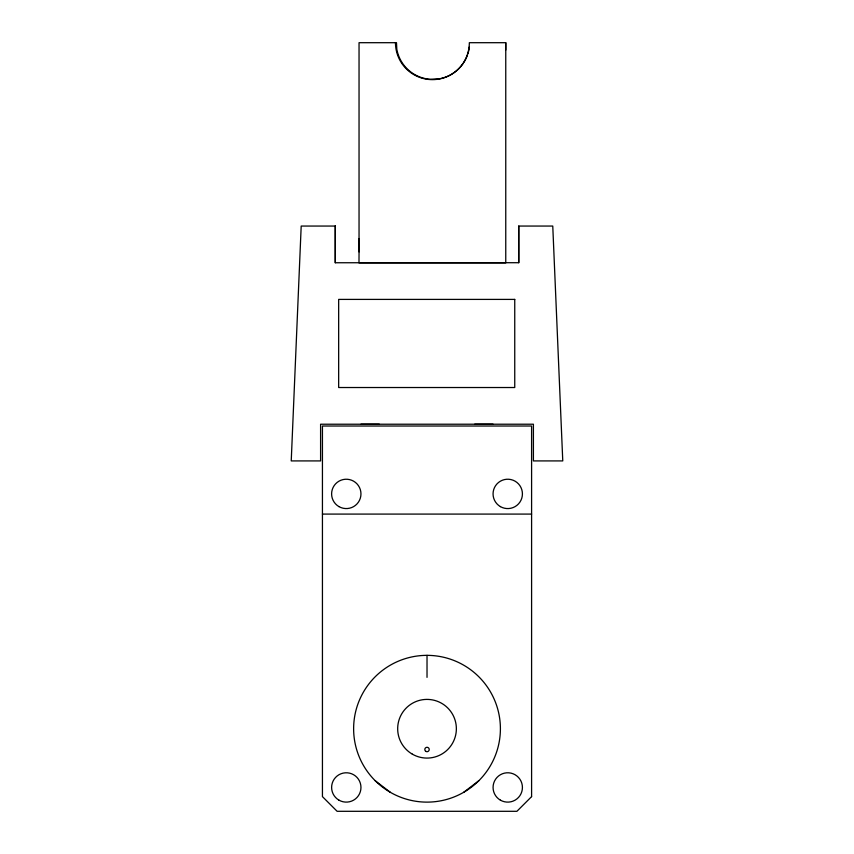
<?xml version="1.0" encoding="UTF-8"?>
<svg xmlns="http://www.w3.org/2000/svg" width="854" height="854" viewBox="0 0 854 854"><rect width="100%" height="100%" fill="white"/><g stroke="black" fill="none" stroke-linecap="round" stroke-linejoin="round"><path stroke-width="1.28" d="M359.107 238.533L358.99 262.861L505.76 262.861L505.76 42.7L469.337 42.7A36.935 36.935 0 0 1 432.402 79.635A36.935 36.935 0 0 1 395.466 42.7M505.76 50.087L505.76 42.7M463.711 792.298L478.913 780.631M335.28 226.054L301.195 226.054L291.235 460.914L320.592 460.914L320.592 424.224L533.408 424.214L533.408 460.914L562.765 460.914L552.762 226.054L518.741 226.054L518.752 262.712L335.28 262.754L335.28 226.043L335.28 262.754M360.954 424.214L379.293 424.214M474.707 424.214L493.046 424.214M322.438 514.087L531.594 514.087M375.119 780.631L390.321 792.298A73.391 73.391 0 0 0 500.401 728.74A73.391 73.391 0 0 0 390.321 665.181A73.391 73.391 0 0 0 390.321 792.298M518.741 226.054L518.752 262.712M427.021 655.349L427.021 677.371M359.043 251.855L359.043 42.7L396.491 42.7L396.811 49.254A36.69 36.69 0 0 0 429.904 79.273L439.468 78.803A36.69 36.69 0 0 0 463.081 63.602M469.369 46.906A36.69 36.69 0 0 1 467.843 53.951M467.458 55.083A36.69 36.69 0 0 1 463.743 62.609M531.594 796.622L516.916 811.3L337.116 811.3L322.438 796.622L322.438 426.018L531.594 426.018L531.594 796.622M514.748 299.402L338.664 299.402L338.664 387.524L514.748 387.524L514.748 299.402M338.953 506.614A14.678 14.678 0 0 0 360.964 493.9A14.678 14.678 0 0 0 338.953 481.186A14.678 14.678 0 0 0 338.953 506.614M500.401 800.155A14.678 14.678 0 0 0 522.424 787.452A14.678 14.678 0 0 0 500.401 774.738A14.678 14.678 0 0 0 500.401 800.155M412.343 754.157A29.356 29.356 0 0 0 456.367 728.74A29.356 29.356 0 0 0 412.343 703.322A29.356 29.356 0 0 0 412.343 754.157M338.953 800.155A14.678 14.678 0 0 0 360.964 787.452A14.678 14.678 0 0 0 338.953 774.738A14.678 14.678 0 0 0 338.953 800.155M500.401 506.614A14.678 14.678 0 0 0 522.424 493.9A14.678 14.678 0 0 0 500.401 481.186A14.678 14.678 0 0 0 500.401 506.614M425.911 751.403A2.199 2.199 0 0 0 429.22 749.492A2.199 2.199 0 0 0 425.911 747.592A2.199 2.199 0 0 0 425.911 751.403"/></g></svg>
